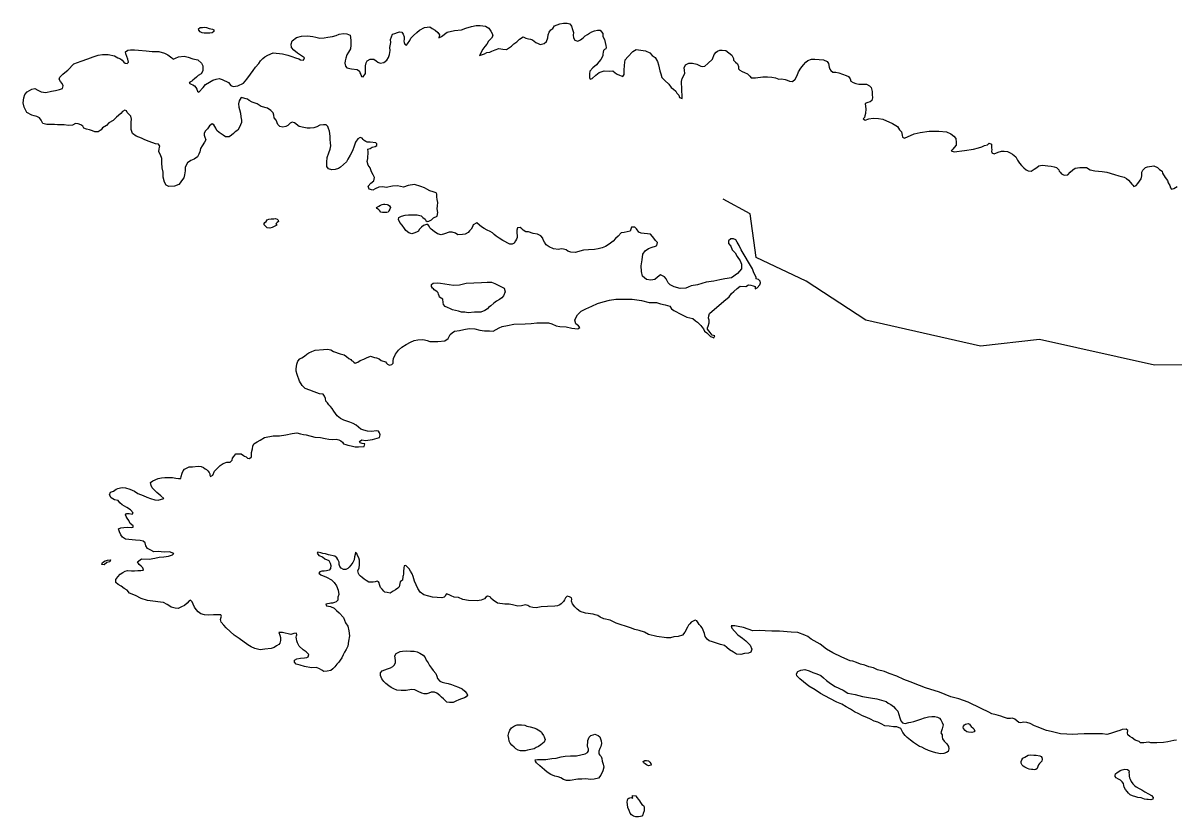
# Model space of a CAD drawing. Header units: metres. Extents: x 13.21 to 19.52, y 42.14 to 46.62.
# Drawn here: x 16.6266 to 16.7672, y 42.8975 to 42.9944 of the extents above; entities that cross this region are included whole.
import ezdxf

# ---------------------------------------------------------------- set-up
doc = ezdxf.new("R2010")
doc.units = ezdxf.units.M
doc.header["$MEASUREMENT"] = 0
doc.layers.add('CESTE', color=5, linetype='Continuous')
doc.layers.add('hr', color=9, linetype='Continuous')

msp = doc.modelspace()

# ---------------------------------------------------------------- linework, layer by layer
at = {"layer": 'CESTE'}
msp.add_lwpolyline([(16.76945, 42.9527), (16.76458, 42.95264), (16.75056, 42.95578), (16.74334, 42.95496), (16.72936, 42.95815), (16.7221, 42.96291), (16.71599, 42.96579), (16.71526, 42.97114), (16.71198, 42.9729)], dxfattribs=at)
at = {"layer": 'hr'}
msp.add_lwpolyline([(16.76725, 42.9069), (16.76692, 42.90686), (16.76658, 42.90676), (16.7662, 42.9067), (16.76568, 42.90661), (16.76485, 42.90658), (16.76411, 42.90658), (16.76386, 42.90663), (16.76355, 42.90662), (16.76325, 42.90655), (16.76286, 42.90654), (16.76271, 42.90674), (16.76247, 42.9068), (16.76223, 42.90688), (16.76186, 42.90715), (16.76156, 42.90733), (16.76133, 42.90752), (16.76129, 42.90778), (16.76132, 42.90805), (16.76111, 42.90824), (16.76062, 42.90818), (16.76033, 42.90808), (16.75993, 42.90795), (16.75958, 42.90781), (16.75922, 42.90769), (16.75875, 42.90759), (16.75824, 42.90767), (16.75756, 42.90767), (16.75675, 42.90766), (16.75598, 42.90766), (16.75524, 42.90763), (16.75463, 42.90759), (16.75388, 42.90761), (16.75312, 42.90766), (16.75244, 42.90782), (16.75198, 42.90794), (16.7514, 42.90805), (16.75086, 42.90825), (16.75037, 42.90847), (16.74994, 42.90864), (16.7494, 42.9089), (16.74899, 42.90905), (16.74865, 42.9091), (16.74843, 42.90905), (16.74827, 42.909), (16.74804, 42.90904), (16.74777, 42.90923), (16.74755, 42.90946), (16.74726, 42.90955), (16.74702, 42.90953), (16.74666, 42.90952), (16.74615, 42.9097), (16.74581, 42.9098), (16.74527, 42.90998), (16.74474, 42.91011), (16.74435, 42.91032), (16.74344, 42.91075), (16.74185, 42.91151), (16.7407, 42.91195), (16.73975, 42.91219), (16.73836, 42.91276), (16.73663, 42.91326), (16.73591, 42.91356), (16.73477, 42.914), (16.734, 42.9143), (16.73315, 42.91471), (16.73222, 42.91501), (16.73166, 42.91525), (16.73078, 42.91546), (16.73031, 42.91571), (16.72971, 42.91585), (16.72926, 42.91602), (16.72872, 42.91615), (16.72823, 42.91638), (16.72777, 42.91651), (16.72747, 42.91656), (16.72642, 42.917), (16.72532, 42.91754), (16.72455, 42.91801), (16.7238, 42.91859), (16.72308, 42.91899), (16.7227, 42.91923), (16.72228, 42.91952), (16.72191, 42.9197), (16.72107, 42.92003), (16.72024, 42.92005), (16.71884, 42.92017), (16.71789, 42.92019), (16.71708, 42.92023), (16.71634, 42.92025), (16.7156, 42.92021), (16.715, 42.92043), (16.71443, 42.92064), (16.71381, 42.92077), (16.7134, 42.92084), (16.71295, 42.92082), (16.71303, 42.92055), (16.71335, 42.92017), (16.71376, 42.91975), (16.71434, 42.91934), (16.71472, 42.91902), (16.715, 42.91872), (16.71524, 42.91848), (16.71547, 42.91799), (16.71535, 42.91763), (16.71507, 42.91749), (16.71455, 42.91746), (16.7141, 42.91734), (16.71359, 42.91739), (16.71322, 42.91762), (16.71275, 42.91793), (16.71242, 42.91819), (16.71211, 42.91845), (16.71165, 42.91857), (16.71065, 42.91888), (16.71026, 42.91899), (16.71002, 42.9192), (16.70975, 42.91955), (16.70967, 42.9199), (16.70954, 42.9203), (16.7094, 42.9206), (16.70923, 42.92081), (16.70905, 42.92101), (16.70892, 42.9212), (16.70877, 42.92145), (16.70856, 42.92152), (16.70829, 42.92141), (16.70807, 42.92129), (16.70788, 42.9211), (16.70772, 42.92092), (16.70762, 42.92067), (16.70727, 42.92007), (16.70699, 42.91972), (16.70647, 42.91955), (16.70596, 42.91949), (16.70553, 42.91938), (16.70504, 42.91939), (16.70389, 42.91955), (16.70286, 42.91979), (16.70238, 42.92005), (16.70171, 42.92028), (16.70119, 42.9204), (16.70066, 42.9206), (16.69893, 42.92117), (16.69817, 42.92152), (16.69739, 42.9217), (16.69696, 42.92189), (16.69667, 42.92208), (16.69635, 42.92219), (16.69609, 42.92227), (16.69516, 42.92237), (16.69452, 42.9226), (16.69415, 42.92288), (16.69386, 42.92316), (16.6936, 42.92353), (16.69347, 42.92385), (16.69351, 42.9241), (16.69348, 42.92427), (16.69322, 42.92438), (16.69294, 42.92445), (16.69273, 42.92426), (16.69262, 42.92402), (16.6925, 42.92382), (16.69221, 42.92353), (16.69204, 42.92341), (16.69174, 42.9233), (16.69143, 42.92322), (16.69055, 42.92319), (16.68978, 42.92316), (16.68917, 42.92304), (16.68874, 42.92306), (16.68838, 42.92314), (16.68815, 42.92332), (16.68787, 42.92342), (16.68737, 42.92329), (16.68691, 42.92323), (16.68658, 42.92331), (16.68626, 42.92342), (16.68585, 42.92348), (16.68532, 42.9235), (16.68445, 42.92362), (16.68391, 42.92397), (16.68361, 42.92422), (16.68353, 42.92439), (16.6832, 42.92445), (16.68302, 42.92434), (16.68286, 42.92412), (16.68246, 42.92396), (16.68197, 42.92391), (16.68091, 42.92395), (16.6802, 42.92404), (16.6797, 42.92429), (16.67914, 42.92432), (16.67878, 42.9245), (16.67854, 42.92463), (16.6782, 42.92476), (16.67808, 42.9246), (16.67805, 42.92447), (16.67793, 42.92434), (16.67763, 42.92427), (16.67651, 42.92432), (16.67606, 42.92447), (16.67547, 42.92462), (16.67499, 42.92494), (16.67472, 42.92539), (16.67433, 42.9263), (16.67415, 42.92688), (16.67404, 42.92718), (16.67382, 42.9275), (16.67366, 42.92779), (16.67348, 42.92798), (16.67325, 42.92822), (16.67304, 42.92816), (16.67303, 42.9279), (16.67299, 42.92747), (16.67299, 42.92714), (16.67293, 42.92698), (16.6729, 42.92685), (16.67286, 42.92643), (16.67272, 42.92633), (16.67256, 42.92619), (16.67252, 42.92599), (16.67249, 42.92582), (16.67244, 42.92561), (16.67228, 42.92542), (16.67199, 42.92524), (16.6717, 42.92505), (16.67135, 42.92484), (16.67099, 42.92489), (16.67071, 42.92496), (16.67057, 42.92508), (16.67037, 42.92533), (16.67016, 42.92553), (16.67009, 42.92575), (16.67006, 42.9259), (16.67, 42.9261), (16.66994, 42.92622), (16.66975, 42.9263), (16.6695, 42.92622), (16.66926, 42.92616), (16.66902, 42.92618), (16.66876, 42.92618), (16.66843, 42.92636), (16.66818, 42.92653), (16.66795, 42.92675), (16.66775, 42.92691), (16.66755, 42.92707), (16.66749, 42.92721), (16.66743, 42.92738), (16.66742, 42.92754), (16.66758, 42.92793), (16.6676, 42.9283), (16.66759, 42.92856), (16.6676, 42.92887), (16.66751, 42.92915), (16.66738, 42.92944), (16.6673, 42.92967), (16.66713, 42.92983), (16.66708, 42.92956), (16.66701, 42.92925), (16.66694, 42.92891), (16.66679, 42.92855), (16.66654, 42.92826), (16.66633, 42.92799), (16.66617, 42.92782), (16.66593, 42.92772), (16.66566, 42.92773), (16.66538, 42.92786), (16.66519, 42.9281), (16.66513, 42.92834), (16.66514, 42.92859), (16.66498, 42.92892), (16.66483, 42.92914), (16.66458, 42.92933), (16.66383, 42.92949), (16.66346, 42.92961), (16.66313, 42.92967), (16.6629, 42.92973), (16.66253, 42.92984), (16.66245, 42.92969), (16.66266, 42.92944), (16.6631, 42.92925), (16.6634, 42.92902), (16.66385, 42.9288), (16.66404, 42.9285), (16.66412, 42.92819), (16.66407, 42.92782), (16.66389, 42.92765), (16.66359, 42.92754), (16.66329, 42.92752), (16.663, 42.92751), (16.66278, 42.92744), (16.66263, 42.92728), (16.66289, 42.92705), (16.6636, 42.92678), (16.66418, 42.92647), (16.66452, 42.92613), (16.6648, 42.92571), (16.665, 42.92521), (16.66507, 42.92466), (16.66497, 42.92434), (16.66497, 42.92399), (16.66478, 42.92378), (16.66455, 42.92368), (16.66433, 42.92361), (16.66413, 42.9236), (16.66393, 42.92356), (16.6637, 42.92354), (16.6635, 42.92348), (16.66358, 42.92328), (16.66409, 42.92319), (16.6645, 42.92299), (16.66482, 42.9227), (16.66513, 42.92241), (16.66564, 42.92187), (16.66591, 42.92122), (16.6662, 42.92078), (16.66631, 42.92022), (16.6664, 42.9196), (16.66625, 42.91896), (16.66619, 42.91836), (16.66597, 42.91797), (16.66579, 42.91761), (16.66561, 42.91728), (16.66547, 42.91694), (16.66527, 42.91663), (16.66508, 42.91642), (16.66486, 42.91616), (16.66461, 42.91582), (16.66436, 42.9156), (16.6641, 42.91539), (16.66368, 42.91531), (16.66325, 42.91526), (16.66301, 42.91542), (16.66274, 42.91561), (16.66238, 42.91574), (16.66177, 42.91573), (16.66091, 42.91586), (16.66036, 42.91604), (16.6599, 42.91618), (16.65968, 42.91641), (16.65968, 42.91663), (16.65998, 42.91681), (16.6604, 42.91691), (16.66089, 42.91694), (16.66118, 42.91697), (16.66135, 42.91706), (16.66141, 42.91735), (16.66112, 42.91765), (16.66075, 42.9179), (16.66023, 42.91835), (16.66003, 42.91875), (16.65995, 42.91899), (16.65991, 42.91926), (16.6599, 42.91947), (16.65992, 42.91963), (16.65998, 42.91976), (16.65994, 42.91995), (16.65961, 42.91989), (16.65923, 42.9198), (16.65889, 42.91985), (16.65853, 42.91993), (16.65823, 42.92001), (16.65778, 42.92003), (16.65789, 42.91969), (16.65796, 42.91941), (16.65797, 42.91903), (16.6579, 42.91874), (16.65776, 42.91858), (16.6575, 42.91838), (16.65721, 42.9182), (16.65682, 42.91809), (16.65608, 42.91799), (16.65549, 42.91793), (16.65484, 42.91808), (16.65438, 42.91828), (16.65399, 42.91851), (16.65293, 42.9193), (16.65233, 42.91971), (16.65182, 42.92013), (16.65135, 42.9206), (16.65106, 42.92094), (16.65075, 42.9213), (16.65066, 42.92163), (16.65073, 42.92188), (16.65077, 42.92203), (16.65071, 42.9222), (16.65037, 42.92218), (16.64981, 42.92218), (16.64919, 42.92213), (16.64871, 42.92217), (16.64825, 42.92232), (16.64795, 42.92253), (16.6477, 42.92282), (16.64747, 42.92312), (16.64731, 42.92349), (16.64719, 42.92376), (16.64701, 42.92398), (16.64682, 42.92389), (16.64658, 42.92362), (16.64628, 42.92333), (16.64591, 42.92314), (16.64551, 42.92297), (16.64513, 42.92299), (16.64464, 42.92312), (16.64437, 42.92331), (16.64413, 42.92343), (16.64372, 42.92367), (16.64334, 42.92373), (16.64239, 42.92385), (16.64175, 42.92395), (16.64098, 42.92417), (16.64027, 42.92454), (16.63954, 42.92483), (16.63929, 42.92518), (16.63889, 42.92538), (16.63852, 42.92567), (16.63816, 42.92587), (16.63788, 42.92613), (16.63789, 42.92649), (16.63815, 42.92682), (16.63843, 42.92713), (16.63875, 42.92736), (16.63902, 42.9275), (16.63931, 42.92761), (16.63979, 42.92755), (16.64017, 42.92754), (16.64056, 42.92759), (16.64095, 42.9276), (16.64128, 42.92765), (16.6412, 42.92792), (16.64099, 42.92811), (16.64072, 42.92832), (16.64052, 42.92865), (16.641, 42.92901), (16.64196, 42.92898), (16.64263, 42.92909), (16.64319, 42.9292), (16.64374, 42.92927), (16.6443, 42.92935), (16.6448, 42.92949), (16.64497, 42.92968), (16.64444, 42.92985), (16.64378, 42.92984), (16.64307, 42.9299), (16.64252, 42.92989), (16.64215, 42.93008), (16.64177, 42.93028), (16.64156, 42.9306), (16.64146, 42.93095), (16.64122, 42.93119), (16.64086, 42.93124), (16.64029, 42.93131), (16.63948, 42.93136), (16.63905, 42.93143), (16.63871, 42.93166), (16.6385, 42.93196), (16.63832, 42.93233), (16.63822, 42.93266), (16.63849, 42.9328), (16.63887, 42.93286), (16.63937, 42.93288), (16.63975, 42.93286), (16.64002, 42.93288), (16.64, 42.93304), (16.63963, 42.93334), (16.63946, 42.93368), (16.63927, 42.93397), (16.63916, 42.93419), (16.63905, 42.93438), (16.63918, 42.93453), (16.63952, 42.93454), (16.6399, 42.93446), (16.64002, 42.93461), (16.63969, 42.93501), (16.63922, 42.93527), (16.63865, 42.93561), (16.63836, 42.93587), (16.63816, 42.93612), (16.63773, 42.93623), (16.63732, 42.93646), (16.63711, 42.93682), (16.63722, 42.93714), (16.63762, 42.93729), (16.63794, 42.9375), (16.63812, 42.93761), (16.63845, 42.93768), (16.63873, 42.93772), (16.63908, 42.93768), (16.63961, 42.93753), (16.64018, 42.93727), (16.64057, 42.937), (16.64122, 42.93676), (16.64165, 42.93654), (16.64213, 42.93637), (16.64265, 42.9362), (16.64306, 42.93619), (16.64376, 42.93639), (16.64338, 42.93672), (16.64288, 42.9371), (16.64259, 42.9374), (16.64234, 42.93768), (16.64219, 42.93796), (16.64213, 42.93834), (16.6424, 42.93852), (16.64304, 42.93882), (16.64346, 42.93892), (16.64388, 42.93896), (16.6444, 42.93896), (16.6448, 42.93893), (16.64521, 42.93886), (16.64553, 42.9388), (16.64582, 42.93883), (16.64586, 42.93908), (16.64598, 42.93949), (16.64612, 42.93977), (16.64628, 42.93997), (16.64684, 42.94024), (16.64726, 42.94026), (16.64793, 42.94032), (16.64831, 42.94027), (16.64857, 42.94016), (16.64877, 42.94), (16.64895, 42.93991), (16.64912, 42.93977), (16.64926, 42.93956), (16.64935, 42.93939), (16.64935, 42.93924), (16.64944, 42.93905), (16.6497, 42.93924), (16.64992, 42.93971), (16.65025, 42.94004), (16.6506, 42.94041), (16.65098, 42.94064), (16.65144, 42.9408), (16.65183, 42.9408), (16.65206, 42.94106), (16.65213, 42.9413), (16.6523, 42.94152), (16.65252, 42.94185), (16.65318, 42.94182), (16.65345, 42.94162), (16.65359, 42.94155), (16.65377, 42.94148), (16.65394, 42.94132), (16.65419, 42.94127), (16.65442, 42.94146), (16.65444, 42.94199), (16.65455, 42.94244), (16.65461, 42.94276), (16.65473, 42.94305), (16.65511, 42.94331), (16.6555, 42.94348), (16.65603, 42.94382), (16.65708, 42.94402), (16.65787, 42.94403), (16.65862, 42.94415), (16.65939, 42.9443), (16.65998, 42.9444), (16.66041, 42.94428), (16.66079, 42.94418), (16.66112, 42.94415), (16.66215, 42.94387), (16.66286, 42.94381), (16.66342, 42.94371), (16.66388, 42.94364), (16.66426, 42.9436), (16.66476, 42.94362), (16.6651, 42.94353), (16.66532, 42.94343), (16.66552, 42.94327), (16.66566, 42.94307), (16.66594, 42.94295), (16.66619, 42.94289), (16.66659, 42.94279), (16.66709, 42.9427), (16.66749, 42.94267), (16.66818, 42.94274), (16.66827, 42.94304), (16.66793, 42.9431), (16.66768, 42.94319), (16.66761, 42.94335), (16.66789, 42.94352), (16.66835, 42.94347), (16.6692, 42.94356), (16.66975, 42.94374), (16.67005, 42.94382), (16.67013, 42.94416), (16.67006, 42.94441), (16.66993, 42.94461), (16.66965, 42.94462), (16.66913, 42.94456), (16.66857, 42.9446), (16.66815, 42.94472), (16.66779, 42.94486), (16.6675, 42.94507), (16.66719, 42.94533), (16.66682, 42.94553), (16.66641, 42.94568), (16.66569, 42.94593), (16.66531, 42.94616), (16.66487, 42.94645), (16.66448, 42.94703), (16.66429, 42.94735), (16.66406, 42.94762), (16.66385, 42.9478), (16.66371, 42.94804), (16.66351, 42.94824), (16.66345, 42.94857), (16.66332, 42.94888), (16.66319, 42.94912), (16.66274, 42.94915), (16.66207, 42.94938), (16.66153, 42.94961), (16.66099, 42.94982), (16.66061, 42.95019), (16.66031, 42.95069), (16.66002, 42.95151), (16.65989, 42.95191), (16.6599, 42.9522), (16.65993, 42.95248), (16.65998, 42.95277), (16.6601, 42.95314), (16.66033, 42.95342), (16.66057, 42.95356), (16.6609, 42.95377), (16.66119, 42.95398), (16.66143, 42.95416), (16.66181, 42.95434), (16.6622, 42.95449), (16.66321, 42.95458), (16.6637, 42.95459), (16.66413, 42.95451), (16.66443, 42.95433), (16.66524, 42.95404), (16.66574, 42.95391), (16.66604, 42.95372), (16.6663, 42.95347), (16.66654, 42.95334), (16.66664, 42.95324), (16.66681, 42.95315), (16.66691, 42.95301), (16.66709, 42.95291), (16.66741, 42.95302), (16.66768, 42.95321), (16.66815, 42.95339), (16.66848, 42.95356), (16.66893, 42.95375), (16.66945, 42.95359), (16.6697, 42.95353), (16.67001, 42.95341), (16.67027, 42.95322), (16.67078, 42.95304), (16.67092, 42.9529), (16.67103, 42.95279), (16.67128, 42.95267), (16.67155, 42.95273), (16.67172, 42.95289), (16.67173, 42.95317), (16.67175, 42.95348), (16.67198, 42.95399), (16.67235, 42.9545), (16.67278, 42.95486), (16.67331, 42.95519), (16.67381, 42.95547), (16.67428, 42.95565), (16.67473, 42.95574), (16.67524, 42.95577), (16.67552, 42.95574), (16.67586, 42.95567), (16.67619, 42.95555), (16.67671, 42.95555), (16.67718, 42.95554), (16.67803, 42.95562), (16.67842, 42.95592), (16.67853, 42.95617), (16.67868, 42.95639), (16.67893, 42.9566), (16.67921, 42.95681), (16.6798, 42.95689), (16.68032, 42.95701), (16.68098, 42.95711), (16.68166, 42.9571), (16.68227, 42.95694), (16.68284, 42.95684), (16.68346, 42.95684), (16.68393, 42.95682), (16.68429, 42.95699), (16.68463, 42.95721), (16.68501, 42.95739), (16.68566, 42.95751), (16.68644, 42.95767), (16.6878, 42.95769), (16.68854, 42.95775), (16.68922, 42.9578), (16.6901, 42.95783), (16.69067, 42.95783), (16.69107, 42.95771), (16.69159, 42.95746), (16.69203, 42.95736), (16.69282, 42.95734), (16.69349, 42.95716), (16.69423, 42.95709), (16.69449, 42.95726), (16.6943, 42.95744), (16.69401, 42.95771), (16.69389, 42.95813), (16.69404, 42.95852), (16.69419, 42.95881), (16.69465, 42.95925), (16.6952, 42.95953), (16.69594, 42.95984), (16.69662, 42.96016), (16.69734, 42.9604), (16.6981, 42.96057), (16.69887, 42.9607), (16.69936, 42.96069), (16.70087, 42.9607), (16.70202, 42.96054), (16.70292, 42.96031), (16.70382, 42.96028), (16.70433, 42.96012), (16.70488, 42.96), (16.70544, 42.95984), (16.70568, 42.95951), (16.70595, 42.95932), (16.7069, 42.95882), (16.70755, 42.95853), (16.70828, 42.95833), (16.70858, 42.95808), (16.70883, 42.95789), (16.70908, 42.95767), (16.70922, 42.9575), (16.70936, 42.95731), (16.70958, 42.9571), (16.70968, 42.95681), (16.70997, 42.9566), (16.71022, 42.95635), (16.71042, 42.95617), (16.71067, 42.95608), (16.71084, 42.95599), (16.71096, 42.95622), (16.71064, 42.95631), (16.71038, 42.95662), (16.7102, 42.95683), (16.71007, 42.95703), (16.71004, 42.95721), (16.71015, 42.95741), (16.71025, 42.95781), (16.71025, 42.95813), (16.71019, 42.95838), (16.71023, 42.95866), (16.71031, 42.95894), (16.71206, 42.96045), (16.7127, 42.96101), (16.71297, 42.96139), (16.71326, 42.96165), (16.71368, 42.962), (16.71405, 42.96228), (16.71472, 42.96226), (16.71504, 42.96247), (16.71533, 42.96241), (16.71561, 42.96234), (16.71587, 42.96226), (16.71588, 42.96197), (16.71609, 42.96211), (16.71642, 42.96247), (16.7165, 42.96271), (16.71647, 42.96292), (16.71629, 42.9631), (16.71598, 42.9632), (16.71598, 42.96338), (16.71583, 42.96369), (16.71565, 42.96403), (16.71553, 42.96442), (16.71417, 42.96671), (16.71393, 42.96727), (16.71366, 42.96768), (16.71349, 42.96795), (16.71321, 42.96807), (16.71288, 42.96808), (16.71261, 42.96783), (16.71261, 42.96749), (16.71288, 42.96716), (16.71307, 42.96672), (16.71343, 42.96638), (16.71366, 42.9659), (16.71402, 42.96539), (16.71421, 42.96497), (16.71421, 42.96441), (16.71373, 42.96384), (16.71298, 42.9633), (16.71218, 42.96317), (16.71154, 42.96307), (16.71082, 42.9629), (16.70988, 42.96278), (16.70883, 42.96244), (16.70804, 42.96233), (16.70769, 42.96217), (16.70739, 42.96204), (16.7067, 42.962), (16.706, 42.96222), (16.7055, 42.96247), (16.70525, 42.9627), (16.70501, 42.96319), (16.7048, 42.96345), (16.70433, 42.96366), (16.70394, 42.9634), (16.70362, 42.96309), (16.70313, 42.96302), (16.7026, 42.96312), (16.70212, 42.96351), (16.70199, 42.96408), (16.70196, 42.96477), (16.70207, 42.96551), (16.70217, 42.96618), (16.70245, 42.96661), (16.70284, 42.96689), (16.70329, 42.96707), (16.7037, 42.96718), (16.70389, 42.96724), (16.70395, 42.96761), (16.70373, 42.96788), (16.70352, 42.96814), (16.70335, 42.96836), (16.70311, 42.96863), (16.70195, 42.96878), (16.70167, 42.9689), (16.7014, 42.96931), (16.70119, 42.9695), (16.70078, 42.9695), (16.7006, 42.96902), (16.70027, 42.96892), (16.69989, 42.96885), (16.69954, 42.96879), (16.69915, 42.9684), (16.69883, 42.96812), (16.69855, 42.9678), (16.69824, 42.96753), (16.69794, 42.96732), (16.6976, 42.96715), (16.69721, 42.96698), (16.69673, 42.96687), (16.69627, 42.96678), (16.69555, 42.96673), (16.69492, 42.9667), (16.69392, 42.96642), (16.69337, 42.96646), (16.69302, 42.96658), (16.6928, 42.96672), (16.69249, 42.96681), (16.69221, 42.96685), (16.69186, 42.96677), (16.69128, 42.96685), (16.69073, 42.96709), (16.69037, 42.96735), (16.69018, 42.96768), (16.69, 42.96794), (16.68996, 42.96816), (16.68974, 42.96842), (16.68931, 42.96862), (16.68879, 42.96873), (16.68823, 42.96893), (16.6879, 42.96894), (16.68758, 42.96913), (16.6874, 42.96929), (16.6872, 42.96946), (16.68688, 42.9694), (16.68679, 42.96911), (16.68681, 42.96875), (16.68683, 42.96849), (16.68684, 42.96825), (16.68676, 42.96802), (16.68663, 42.96781), (16.68649, 42.96755), (16.68622, 42.96741), (16.68593, 42.96743), (16.68507, 42.96786), (16.68466, 42.96817), (16.68428, 42.9684), (16.68404, 42.96861), (16.68383, 42.96882), (16.68354, 42.96897), (16.68316, 42.96912), (16.68281, 42.96935), (16.68249, 42.96953), (16.68226, 42.96975), (16.68193, 42.97002), (16.68148, 42.96977), (16.68141, 42.96953), (16.68122, 42.96927), (16.68104, 42.96904), (16.68086, 42.96883), (16.68051, 42.96864), (16.68016, 42.96858), (16.67959, 42.96855), (16.67932, 42.96875), (16.67893, 42.9689), (16.67854, 42.96887), (16.67798, 42.96867), (16.67755, 42.96857), (16.67711, 42.96868), (16.67672, 42.96898), (16.67636, 42.96923), (16.6762, 42.96942), (16.67609, 42.96963), (16.67596, 42.96982), (16.67578, 42.96982), (16.67541, 42.96968), (16.67518, 42.9695), (16.67487, 42.96921), (16.6748, 42.969), (16.67457, 42.96888), (16.67424, 42.96877), (16.67401, 42.9687), (16.67363, 42.96879), (16.67325, 42.96907), (16.67309, 42.96935), (16.67283, 42.96975), (16.67251, 42.97008), (16.67237, 42.97042), (16.67239, 42.97066), (16.67272, 42.97085), (16.67316, 42.97095), (16.67357, 42.97101), (16.67395, 42.97099), (16.67463, 42.97098), (16.67513, 42.97086), (16.67535, 42.97069), (16.67562, 42.97047), (16.67569, 42.97032), (16.67585, 42.9702), (16.67608, 42.97022), (16.67638, 42.9704), (16.67663, 42.97063), (16.67707, 42.97082), (16.67718, 42.97127), (16.67709, 42.97173), (16.67712, 42.97211), (16.67717, 42.9725), (16.67708, 42.97287), (16.67704, 42.9732), (16.67703, 42.97352), (16.67694, 42.9737), (16.67659, 42.97381), (16.67617, 42.97393), (16.67582, 42.97415), (16.67552, 42.9743), (16.6751, 42.97447), (16.67432, 42.97469), (16.67353, 42.97456), (16.67298, 42.97438), (16.67226, 42.97452), (16.67162, 42.97448), (16.67088, 42.97433), (16.67045, 42.9744), (16.66995, 42.97437), (16.66952, 42.97417), (16.66924, 42.97403), (16.6688, 42.97414), (16.66867, 42.9745), (16.66899, 42.97485), (16.66937, 42.97514), (16.66942, 42.97554), (16.66926, 42.97587), (16.66909, 42.97625), (16.6689, 42.97674), (16.66867, 42.97707), (16.66856, 42.97752), (16.66862, 42.97787), (16.66864, 42.97812), (16.66865, 42.97846), (16.66865, 42.97868), (16.66864, 42.979), (16.66889, 42.97911), (16.66917, 42.97925), (16.6695, 42.97935), (16.66971, 42.97945), (16.66971, 42.97965), (16.66958, 42.97978), (16.66889, 42.97985), (16.66854, 42.97987), (16.66838, 42.97996), (16.66816, 42.98009), (16.66806, 42.98021), (16.66793, 42.98034), (16.66767, 42.98043), (16.66741, 42.98029), (16.66712, 42.97987), (16.66697, 42.9794), (16.66675, 42.97881), (16.66648, 42.97827), (16.66617, 42.97778), (16.66603, 42.97748), (16.66566, 42.97713), (16.66531, 42.97681), (16.66503, 42.97666), (16.66466, 42.97655), (16.66424, 42.97651), (16.66381, 42.97662), (16.66364, 42.97689), (16.66364, 42.97743), (16.66367, 42.978), (16.66387, 42.97855), (16.66404, 42.97901), (16.66412, 42.97943), (16.66408, 42.97977), (16.66405, 42.98018), (16.66403, 42.98057), (16.66398, 42.98094), (16.66394, 42.98123), (16.66384, 42.98153), (16.66373, 42.9818), (16.66353, 42.98199), (16.6632, 42.98198), (16.66277, 42.98193), (16.66242, 42.98173), (16.66203, 42.98161), (16.66158, 42.98159), (16.66124, 42.98158), (16.66081, 42.98166), (16.66025, 42.9818), (16.65967, 42.98221), (16.65939, 42.98231), (16.65916, 42.9822), (16.65886, 42.98192), (16.65863, 42.98177), (16.65826, 42.98169), (16.65789, 42.98178), (16.65765, 42.98202), (16.65745, 42.98255), (16.65722, 42.98283), (16.65716, 42.98315), (16.65707, 42.98345), (16.65679, 42.98373), (16.65637, 42.98403), (16.65561, 42.98422), (16.65513, 42.98453), (16.65453, 42.98475), (16.65416, 42.98495), (16.65393, 42.9851), (16.65318, 42.98533), (16.65293, 42.98493), (16.65286, 42.98454), (16.65288, 42.98413), (16.65299, 42.98387), (16.6531, 42.9834), (16.65314, 42.98294), (16.6532, 42.98255), (16.65321, 42.98225), (16.65311, 42.98197), (16.65293, 42.9816), (16.65277, 42.98132), (16.65243, 42.98111), (16.65225, 42.98093), (16.65201, 42.98074), (16.65171, 42.98052), (16.65126, 42.98053), (16.65098, 42.98074), (16.65049, 42.98103), (16.65021, 42.9813), (16.65009, 42.98158), (16.64998, 42.98179), (16.64985, 42.98198), (16.64963, 42.98211), (16.64932, 42.98188), (16.64908, 42.98151), (16.64884, 42.98125), (16.64867, 42.98096), (16.64868, 42.98072), (16.64876, 42.98049), (16.64885, 42.98016), (16.6487, 42.97985), (16.64841, 42.97941), (16.6482, 42.97909), (16.64813, 42.9787), (16.64802, 42.97842), (16.64785, 42.97809), (16.64745, 42.97781), (16.64702, 42.97762), (16.64662, 42.97734), (16.64647, 42.97708), (16.64636, 42.97677), (16.64635, 42.97635), (16.64628, 42.9759), (16.64617, 42.97551), (16.6459, 42.97513), (16.64575, 42.97491), (16.64559, 42.97472), (16.64505, 42.97449), (16.64435, 42.97444), (16.64401, 42.97462), (16.64381, 42.97499), (16.64366, 42.97561), (16.64368, 42.97622), (16.64353, 42.97675), (16.64351, 42.97736), (16.64349, 42.97787), (16.64335, 42.97832), (16.64314, 42.97867), (16.64316, 42.97906), (16.64326, 42.97939), (16.64308, 42.97964), (16.64273, 42.97968), (16.64195, 42.97995), (16.64144, 42.98015), (16.641, 42.98036), (16.64036, 42.9806), (16.63991, 42.98092), (16.63974, 42.98143), (16.63977, 42.98195), (16.63974, 42.98232), (16.63981, 42.98267), (16.6397, 42.98305), (16.63945, 42.98334), (16.63927, 42.98348), (16.63918, 42.98368), (16.639, 42.98379), (16.63872, 42.98363), (16.63851, 42.98337), (16.63798, 42.9829), (16.63758, 42.98252), (16.63704, 42.98224), (16.63677, 42.98191), (16.63626, 42.98162), (16.63608, 42.98137), (16.63573, 42.98113), (16.63534, 42.98113), (16.63503, 42.98127), (16.63468, 42.98138), (16.63432, 42.98147), (16.63397, 42.98159), (16.63385, 42.98181), (16.63363, 42.982), (16.6333, 42.98211), (16.63295, 42.98213), (16.63262, 42.98196), (16.6321, 42.9819), (16.63158, 42.98198), (16.63079, 42.98197), (16.63039, 42.98201), (16.62997, 42.98203), (16.62948, 42.98204), (16.629, 42.98216), (16.62878, 42.98254), (16.62857, 42.98284), (16.62827, 42.98301), (16.62794, 42.98309), (16.62763, 42.98317), (16.62705, 42.98348), (16.62672, 42.98413), (16.62657, 42.98467), (16.62666, 42.98529), (16.6268, 42.98568), (16.62707, 42.986), (16.62765, 42.98633), (16.62799, 42.98641), (16.62839, 42.9862), (16.62878, 42.98602), (16.62934, 42.98591), (16.63005, 42.98611), (16.63054, 42.98619), (16.63103, 42.98628), (16.63137, 42.9864), (16.63145, 42.98673), (16.63133, 42.98701), (16.63112, 42.98726), (16.63098, 42.98756), (16.63105, 42.98782), (16.63144, 42.98817), (16.63168, 42.98835), (16.63202, 42.98865), (16.63275, 42.98942), (16.63367, 42.98976), (16.63447, 42.99004), (16.63513, 42.99027), (16.63574, 42.99047), (16.63625, 42.99056), (16.63697, 42.99058), (16.63771, 42.9904), (16.63815, 42.99018), (16.63846, 42.99005), (16.63865, 42.98987), (16.63886, 42.98965), (16.63901, 42.98952), (16.63929, 42.98947), (16.63943, 42.98964), (16.63937, 42.98998), (16.63923, 42.99034), (16.63912, 42.99064), (16.63906, 42.99089), (16.63935, 42.99108), (16.63966, 42.99114), (16.64017, 42.99112), (16.64066, 42.99111), (16.6416, 42.99103), (16.64233, 42.99095), (16.64313, 42.99093), (16.64383, 42.99072), (16.64425, 42.99053), (16.64456, 42.9903), (16.64473, 42.99014), (16.64488, 42.99001), (16.64516, 42.99013), (16.64554, 42.99028), (16.64621, 42.99035), (16.64673, 42.99026), (16.64728, 42.99005), (16.6479, 42.98993), (16.64835, 42.98952), (16.64849, 42.9892), (16.64848, 42.98859), (16.64829, 42.98821), (16.64793, 42.988), (16.64772, 42.98779), (16.64747, 42.98758), (16.6473, 42.98743), (16.64714, 42.9873), (16.64691, 42.98718), (16.64683, 42.98705), (16.64707, 42.98696), (16.64729, 42.98686), (16.64749, 42.98675), (16.64763, 42.98653), (16.64776, 42.98633), (16.64784, 42.9861), (16.64801, 42.98598), (16.64853, 42.98652), (16.64884, 42.98689), (16.64931, 42.98719), (16.64972, 42.98744), (16.65011, 42.98754), (16.65048, 42.98762), (16.65086, 42.98752), (16.65162, 42.98713), (16.65193, 42.98678), (16.65218, 42.98665), (16.65276, 42.98676), (16.65345, 42.98707), (16.65386, 42.98754), (16.65433, 42.98817), (16.65465, 42.9886), (16.65492, 42.98902), (16.65533, 42.98947), (16.65553, 42.98979), (16.6558, 42.99006), (16.65605, 42.99027), (16.65641, 42.99049), (16.65709, 42.99076), (16.6582, 42.99063), (16.65887, 42.99049), (16.65937, 42.99032), (16.65981, 42.99014), (16.6602, 42.99002), (16.66043, 42.98992), (16.66076, 42.98988), (16.66091, 42.99014), (16.66053, 42.99039), (16.66005, 42.99074), (16.6596, 42.99108), (16.65931, 42.99141), (16.65927, 42.99184), (16.6594, 42.99222), (16.65991, 42.99263), (16.66053, 42.99282), (16.66125, 42.99285), (16.6619, 42.99277), (16.6623, 42.99267), (16.66278, 42.99256), (16.66331, 42.99259), (16.66373, 42.99268), (16.66431, 42.99276), (16.66476, 42.99288), (16.66511, 42.99303), (16.66564, 42.99314), (16.66608, 42.9931), (16.66645, 42.99293), (16.66656, 42.99233), (16.66654, 42.99171), (16.6665, 42.99125), (16.66628, 42.99086), (16.66608, 42.99054), (16.66593, 42.9901), (16.66587, 42.98981), (16.66582, 42.98952), (16.66592, 42.98916), (16.66608, 42.98894), (16.66663, 42.9888), (16.66734, 42.98875), (16.66759, 42.98855), (16.66766, 42.98831), (16.66776, 42.98811), (16.66784, 42.9879), (16.66807, 42.98785), (16.66832, 42.98825), (16.66832, 42.98876), (16.66836, 42.98919), (16.66841, 42.98957), (16.66855, 42.98979), (16.66892, 42.98999), (16.66937, 42.98999), (16.66964, 42.9898), (16.66984, 42.98964), (16.67013, 42.98952), (16.67057, 42.98958), (16.67096, 42.98987), (16.67113, 42.99019), (16.67126, 42.99057), (16.67134, 42.99104), (16.67132, 42.99141), (16.67143, 42.99202), (16.67138, 42.99239), (16.6715, 42.99273), (16.67164, 42.99303), (16.67192, 42.99313), (16.67225, 42.99326), (16.67249, 42.99334), (16.67276, 42.9933), (16.67292, 42.99306), (16.67305, 42.99273), (16.67306, 42.99244), (16.673, 42.9922), (16.67307, 42.99205), (16.67312, 42.99182), (16.67336, 42.99171), (16.67348, 42.99186), (16.67374, 42.99227), (16.67388, 42.99257), (16.67418, 42.99287), (16.6746, 42.99327), (16.67493, 42.99354), (16.67552, 42.99386), (16.67618, 42.99395), (16.67649, 42.99376), (16.67683, 42.99352), (16.67715, 42.99326), (16.67737, 42.99296), (16.6773, 42.99261), (16.67762, 42.99278), (16.67831, 42.9933), (16.67921, 42.99351), (16.68005, 42.99356), (16.68059, 42.99379), (16.68125, 42.994), (16.68182, 42.99411), (16.68234, 42.99409), (16.68297, 42.99403), (16.68338, 42.9938), (16.68361, 42.99341), (16.68379, 42.99311), (16.68389, 42.99283), (16.68371, 42.99255), (16.68333, 42.9922), (16.68312, 42.99182), (16.68288, 42.99155), (16.68265, 42.99122), (16.68249, 42.99094), (16.68239, 42.99071), (16.68224, 42.99044), (16.68284, 42.99065), (16.68312, 42.99081), (16.68351, 42.99086), (16.68374, 42.99098), (16.68417, 42.99112), (16.6846, 42.99129), (16.68509, 42.99123), (16.68553, 42.99119), (16.68578, 42.99132), (16.68616, 42.99159), (16.68643, 42.99186), (16.68678, 42.99212), (16.68714, 42.99242), (16.68756, 42.99271), (16.68791, 42.99257), (16.6882, 42.99247), (16.68846, 42.99242), (16.6887, 42.99235), (16.68893, 42.9922), (16.68912, 42.99202), (16.68938, 42.99191), (16.68966, 42.99177), (16.69013, 42.9919), (16.6904, 42.99216), (16.69056, 42.99259), (16.69063, 42.99297), (16.69075, 42.9933), (16.69094, 42.99358), (16.69118, 42.99376), (16.6914, 42.99407), (16.69206, 42.9943), (16.69249, 42.99441), (16.69294, 42.9944), (16.69328, 42.99429), (16.69348, 42.99404), (16.69357, 42.9936), (16.69369, 42.99327), (16.69366, 42.99293), (16.6937, 42.99261), (16.69387, 42.99233), (16.69423, 42.9922), (16.69455, 42.99237), (16.69488, 42.99261), (16.69515, 42.99283), (16.69542, 42.993), (16.69567, 42.99318), (16.69595, 42.99334), (16.69629, 42.99344), (16.69664, 42.99355), (16.69698, 42.99354), (16.69728, 42.99312), (16.69728, 42.99276), (16.6975, 42.9924), (16.69759, 42.99203), (16.69766, 42.99166), (16.69768, 42.99143), (16.69764, 42.99126), (16.6975, 42.99118), (16.69737, 42.99106), (16.69731, 42.99084), (16.6973, 42.99061), (16.69728, 42.99041), (16.69706, 42.98995), (16.69678, 42.98966), (16.69652, 42.98929), (16.69605, 42.98892), (16.69572, 42.98855), (16.69567, 42.98822), (16.69566, 42.98795), (16.69567, 42.98772), (16.69576, 42.98754), (16.69598, 42.98763), (16.69644, 42.98806), (16.69684, 42.98836), (16.69745, 42.98859), (16.69814, 42.98852), (16.6985, 42.98857), (16.6988, 42.98831), (16.69904, 42.98815), (16.69931, 42.98804), (16.69954, 42.98796), (16.69973, 42.98788), (16.6999, 42.98811), (16.69989, 42.98861), (16.69992, 42.98928), (16.70003, 42.98991), (16.70034, 42.99027), (16.70096, 42.99092), (16.70135, 42.99116), (16.70247, 42.99102), (16.70301, 42.99076), (16.70332, 42.99046), (16.70365, 42.9902), (16.70397, 42.98972), (16.70408, 42.98932), (16.70416, 42.98896), (16.70422, 42.98858), (16.70437, 42.98821), (16.70448, 42.98775), (16.70483, 42.98739), (16.70535, 42.98696), (16.70562, 42.98652), (16.70589, 42.98632), (16.70617, 42.98608), (16.70631, 42.98584), (16.70656, 42.98559), (16.70664, 42.9853), (16.70697, 42.9852), (16.70695, 42.98566), (16.70693, 42.98604), (16.70692, 42.98658), (16.7069, 42.98699), (16.70687, 42.98729), (16.70696, 42.98764), (16.70727, 42.98823), (16.70726, 42.98865), (16.7072, 42.98894), (16.70737, 42.98929), (16.70776, 42.98952), (16.70824, 42.98949), (16.70877, 42.98937), (16.70923, 42.98914), (16.70942, 42.9891), (16.70971, 42.98914), (16.71011, 42.98948), (16.71065, 42.99001), (16.71086, 42.99056), (16.71112, 42.99087), (16.71127, 42.99098), (16.71156, 42.9911), (16.71184, 42.99108), (16.71228, 42.99104), (16.71301, 42.9905), (16.71322, 42.99009), (16.71323, 42.98986), (16.71348, 42.98965), (16.71373, 42.98942), (16.71383, 42.9891), (16.71384, 42.98882), (16.71399, 42.98864), (16.71429, 42.9885), (16.71457, 42.98836), (16.71495, 42.98821), (16.7152, 42.98794), (16.71537, 42.9877), (16.71591, 42.98771), (16.7168, 42.98784), (16.71738, 42.98785), (16.71791, 42.98782), (16.71835, 42.98772), (16.71874, 42.98757), (16.71908, 42.98759), (16.71951, 42.98752), (16.71976, 42.98742), (16.72007, 42.98731), (16.7204, 42.98726), (16.72073, 42.98755), (16.72097, 42.98802), (16.72116, 42.98846), (16.72145, 42.9889), (16.72178, 42.98929), (16.72203, 42.98964), (16.72227, 42.98983), (16.72275, 42.99001), (16.72316, 42.99), (16.72369, 42.98994), (16.72419, 42.98993), (16.72463, 42.98972), (16.72482, 42.98948), (16.72491, 42.98903), (16.72497, 42.98878), (16.72508, 42.98861), (16.72535, 42.98841), (16.72571, 42.9884), (16.72607, 42.98832), (16.72652, 42.98817), (16.72696, 42.98801), (16.72725, 42.98788), (16.72747, 42.9876), (16.72755, 42.98731), (16.72781, 42.98713), (16.72813, 42.98701), (16.72849, 42.98694), (16.72888, 42.98696), (16.72944, 42.98693), (16.72979, 42.98674), (16.73002, 42.98652), (16.73012, 42.98605), (16.73015, 42.9857), (16.73019, 42.98527), (16.73008, 42.98496), (16.72991, 42.98477), (16.72959, 42.98469), (16.7293, 42.98458), (16.72933, 42.98424), (16.72936, 42.98392), (16.72932, 42.98335), (16.72924, 42.9831), (16.7292, 42.98289), (16.72903, 42.98271), (16.72928, 42.98257), (16.72973, 42.98271), (16.73026, 42.98281), (16.73091, 42.98277), (16.73145, 42.98266), (16.73263, 42.98213), (16.73324, 42.98177), (16.73347, 42.98137), (16.73371, 42.98114), (16.7338, 42.98074), (16.73385, 42.98048), (16.73409, 42.98036), (16.73524, 42.98088), (16.73599, 42.98106), (16.73707, 42.98122), (16.73827, 42.98121), (16.7392, 42.98114), (16.73972, 42.9809), (16.7401, 42.98059), (16.74036, 42.98033), (16.74039, 42.97984), (16.74038, 42.9795), (16.74015, 42.97921), (16.73998, 42.97901), (16.73976, 42.97881), (16.74015, 42.97868), (16.74141, 42.97885), (16.74251, 42.97902), (16.74311, 42.97918), (16.74351, 42.97931), (16.74384, 42.97947), (16.74419, 42.97955), (16.74442, 42.97974), (16.74468, 42.97964), (16.74467, 42.97945), (16.7447, 42.97919), (16.74474, 42.97894), (16.74471, 42.97877), (16.74473, 42.97855), (16.74501, 42.97846), (16.74551, 42.97865), (16.74592, 42.97876), (16.74623, 42.97878), (16.74664, 42.97872), (16.74698, 42.97858), (16.74724, 42.97839), (16.74766, 42.97806), (16.74788, 42.97767), (16.74812, 42.97729), (16.74836, 42.97701), (16.74863, 42.97674), (16.7489, 42.9765), (16.74915, 42.97635), (16.74953, 42.97633), (16.74991, 42.97656), (16.75022, 42.97677), (16.75047, 42.97697), (16.75085, 42.97708), (16.75122, 42.97704), (16.75158, 42.97699), (16.75196, 42.97694), (16.75233, 42.97685), (16.7526, 42.97679), (16.75289, 42.97649), (16.75295, 42.97634), (16.75308, 42.97619), (16.75323, 42.97602), (16.75354, 42.97583), (16.75398, 42.9759), (16.75429, 42.97622), (16.75459, 42.9765), (16.75488, 42.97668), (16.75546, 42.97677), (16.75579, 42.97676), (16.75629, 42.97679), (16.75673, 42.97648), (16.75728, 42.97635), (16.75819, 42.97629), (16.75875, 42.97619), (16.75969, 42.97592), (16.76022, 42.97574), (16.76086, 42.9756), (16.76116, 42.97545), (16.7614, 42.97521), (16.76164, 42.97494), (16.76179, 42.97476), (16.76191, 42.9746), (16.76204, 42.97447), (16.76232, 42.97456), (16.76253, 42.97483), (16.76274, 42.97512), (16.76296, 42.97539), (16.76303, 42.97575), (16.76304, 42.9762), (16.76315, 42.97647), (16.76346, 42.97677), (16.76373, 42.97686), (16.76449, 42.97696), (16.76494, 42.97677), (16.76516, 42.97654), (16.76551, 42.97632), (16.76555, 42.97609), (16.76588, 42.97555), (16.76617, 42.97517), (16.76624, 42.97489), (16.76645, 42.97457), (16.76654, 42.97431), (16.76663, 42.97415), (16.76694, 42.97422), (16.76733, 42.97444)], dxfattribs=at)
for points in [[(16.64893, 42.99386), (16.64929, 42.99373), (16.64969, 42.99364), (16.64986, 42.99356), (16.64986, 42.99339), (16.64962, 42.99323), (16.64934, 42.99317), (16.64907, 42.99318), (16.64868, 42.99316), (16.64841, 42.9932), (16.64819, 42.99334), (16.64802, 42.99352), (16.64796, 42.99368), (16.64818, 42.99385), (16.64845, 42.99388), (16.64871, 42.99389), (16.64893, 42.99386)], [(16.67138, 42.97191), (16.67131, 42.97168), (16.67118, 42.97147), (16.67109, 42.97133), (16.67095, 42.97129), (16.67078, 42.97127), (16.67057, 42.97127), (16.6704, 42.97127), (16.67021, 42.97133), (16.67009, 42.97149), (16.66997, 42.97159), (16.66978, 42.97176), (16.66969, 42.9719), (16.66996, 42.97207), (16.67018, 42.97217), (16.67036, 42.97226), (16.67053, 42.97229), (16.67069, 42.97232), (16.67098, 42.97227), (16.67111, 42.97221), (16.67126, 42.97211), (16.67138, 42.97191)], [(16.65739, 42.96989), (16.65751, 42.96975), (16.65736, 42.96966), (16.65722, 42.96957), (16.65695, 42.96946), (16.65667, 42.96938), (16.65633, 42.9694), (16.65622, 42.96953), (16.656, 42.96978), (16.65597, 42.96994), (16.65607, 42.97005), (16.65621, 42.97019), (16.65634, 42.97038), (16.65657, 42.97048), (16.65682, 42.97052), (16.65717, 42.97053), (16.65738, 42.97056), (16.65757, 42.97047), (16.6577, 42.97033), (16.65771, 42.97018), (16.65756, 42.97007), (16.65739, 42.96989)], [(16.67777, 42.96069), (16.67738, 42.96094), (16.67732, 42.96113), (16.67725, 42.96131), (16.67721, 42.96146), (16.67709, 42.96161), (16.67691, 42.96174), (16.67673, 42.96186), (16.67662, 42.96197), (16.6765, 42.96206), (16.67639, 42.96224), (16.67639, 42.96249), (16.67659, 42.96265), (16.67713, 42.96272), (16.6775, 42.96267), (16.67802, 42.96257), (16.67853, 42.96249), (16.67908, 42.96242), (16.6798, 42.96245), (16.6806, 42.96265), (16.68156, 42.9627), (16.68247, 42.96274), (16.68319, 42.96277), (16.68371, 42.96277), (16.68413, 42.96262), (16.68443, 42.96245), (16.68499, 42.96218), (16.68527, 42.96203), (16.68537, 42.96159), (16.68519, 42.96112), (16.68495, 42.96087), (16.68468, 42.96067), (16.68432, 42.96047), (16.68398, 42.96021), (16.68363, 42.95991), (16.68336, 42.95967), (16.68321, 42.95954), (16.68289, 42.95931), (16.68239, 42.95914), (16.68163, 42.95911), (16.68087, 42.95905), (16.68044, 42.95912), (16.68005, 42.95913), (16.67969, 42.95923), (16.67932, 42.95931), (16.67897, 42.95941), (16.67869, 42.95954), (16.67836, 42.95967), (16.67807, 42.95982), (16.67784, 42.96006), (16.6778, 42.96032), (16.67777, 42.96069)], [(16.63659, 42.92877), (16.63689, 42.92887), (16.63724, 42.92888), (16.63716, 42.92865), (16.63681, 42.92855), (16.63647, 42.92829), (16.6362, 42.92832), (16.63628, 42.92858), (16.63659, 42.92877)], [(16.67191, 42.91719), (16.67208, 42.91748), (16.67257, 42.91772), (16.67286, 42.91776), (16.67335, 42.91778), (16.67383, 42.91776), (16.67428, 42.91774), (16.67463, 42.91768), (16.67495, 42.91751), (16.67537, 42.91724), (16.67561, 42.91696), (16.67573, 42.91663), (16.67597, 42.91631), (16.67616, 42.916), (16.67639, 42.91568), (16.67658, 42.91537), (16.67691, 42.91501), (16.67706, 42.91469), (16.67714, 42.9144), (16.67739, 42.91408), (16.6777, 42.91397), (16.67803, 42.9139), (16.67844, 42.9138), (16.67882, 42.91369), (16.67924, 42.91352), (16.6797, 42.91335), (16.68011, 42.91314), (16.68046, 42.91287), (16.68069, 42.91259), (16.68079, 42.91236), (16.68063, 42.91217), (16.6804, 42.91206), (16.68006, 42.91192), (16.67973, 42.91179), (16.67937, 42.91163), (16.67903, 42.9115), (16.67858, 42.91148), (16.67827, 42.91152), (16.67806, 42.91171), (16.67787, 42.91194), (16.67762, 42.91213), (16.67739, 42.91234), (16.67702, 42.91264), (16.67676, 42.91276), (16.67633, 42.91274), (16.67607, 42.91262), (16.6758, 42.91256), (16.67549, 42.91253), (16.67522, 42.91262), (16.67477, 42.91283), (16.67435, 42.91302), (16.67396, 42.91308), (16.67329, 42.91294), (16.67269, 42.91293), (16.67216, 42.91298), (16.67178, 42.91317), (16.67148, 42.91331), (16.67117, 42.91352), (16.67084, 42.91379), (16.67059, 42.91406), (16.67033, 42.91437), (16.67015, 42.91478), (16.67017, 42.91509), (16.67038, 42.91534), (16.67068, 42.91547), (16.67101, 42.91561), (16.67137, 42.91572), (16.67167, 42.91588), (16.67185, 42.91604), (16.67198, 42.91633), (16.672, 42.91662), (16.67196, 42.91689), (16.67191, 42.91719)], [(16.73949, 42.90581), (16.73941, 42.9055), (16.73922, 42.9054), (16.73886, 42.90527), (16.73845, 42.90523), (16.73791, 42.90532), (16.7375, 42.90546), (16.73702, 42.90561), (16.73655, 42.90582), (16.7362, 42.90602), (16.7359, 42.90612), (16.73555, 42.90634), (16.73518, 42.90659), (16.73481, 42.90688), (16.73442, 42.9072), (16.73415, 42.90744), (16.73389, 42.90783), (16.73362, 42.90829), (16.73316, 42.90851), (16.73273, 42.9085), (16.73222, 42.90858), (16.7317, 42.90862), (16.73122, 42.90887), (16.73081, 42.90907), (16.73036, 42.9092), (16.72994, 42.90943), (16.7295, 42.90967), (16.72897, 42.90987), (16.72849, 42.9101), (16.72798, 42.91035), (16.72751, 42.91065), (16.72695, 42.91097), (16.72642, 42.91127), (16.72581, 42.91154), (16.72497, 42.91197), (16.72382, 42.9126), (16.72317, 42.91302), (16.72243, 42.91349), (16.72177, 42.91402), (16.72131, 42.91439), (16.72096, 42.91475), (16.72091, 42.915), (16.72106, 42.91525), (16.72142, 42.91541), (16.72194, 42.91549), (16.72245, 42.91534), (16.72291, 42.91513), (16.72339, 42.91497), (16.72386, 42.91477), (16.72422, 42.91449), (16.72458, 42.91415), (16.72507, 42.91379), (16.72561, 42.91342), (16.72658, 42.91297), (16.72715, 42.91263), (16.72807, 42.91244), (16.72897, 42.91223), (16.72994, 42.91206), (16.7307, 42.91192), (16.73185, 42.91162), (16.73207, 42.91141), (16.73243, 42.91125), (16.73274, 42.91098), (16.733, 42.91072), (16.73326, 42.91041), (16.73338, 42.91003), (16.73351, 42.9096), (16.73365, 42.90923), (16.73385, 42.90899), (16.73416, 42.90891), (16.7346, 42.90903), (16.73486, 42.90907), (16.7352, 42.90917), (16.73558, 42.90929), (16.73607, 42.90944), (16.73652, 42.90961), (16.73701, 42.90972), (16.7374, 42.90976), (16.73778, 42.90977), (16.73811, 42.9097), (16.73835, 42.90957), (16.73853, 42.90938), (16.73868, 42.90906), (16.73878, 42.90874), (16.73869, 42.90828), (16.73853, 42.9078), (16.73866, 42.90753), (16.73867, 42.90728), (16.73873, 42.90704), (16.73892, 42.90675), (16.73923, 42.90644), (16.73944, 42.90612), (16.73949, 42.90581)], [(16.68919, 42.90826), (16.68959, 42.90804), (16.68979, 42.90786), (16.68986, 42.90773), (16.69005, 42.90745), (16.69012, 42.9073), (16.69017, 42.90715), (16.69026, 42.90698), (16.69014, 42.90665), (16.68992, 42.90648), (16.68974, 42.9063), (16.68946, 42.90611), (16.68917, 42.90599), (16.68893, 42.90582), (16.68849, 42.90573), (16.68811, 42.90568), (16.6878, 42.90558), (16.68755, 42.90558), (16.68726, 42.9056), (16.68695, 42.90567), (16.68668, 42.90583), (16.68646, 42.90603), (16.68617, 42.90628), (16.68598, 42.90651), (16.68586, 42.90676), (16.68581, 42.9071), (16.68575, 42.90744), (16.68581, 42.9078), (16.68596, 42.90812), (16.68614, 42.90838), (16.6865, 42.90864), (16.68683, 42.90876), (16.68709, 42.90877), (16.68736, 42.90874), (16.68777, 42.9087), (16.68802, 42.90861), (16.68842, 42.90851), (16.68888, 42.9084), (16.68919, 42.90826)], [(16.74252, 42.90825), (16.74267, 42.908), (16.74256, 42.9079), (16.74228, 42.90782), (16.7419, 42.90785), (16.74167, 42.90789), (16.74149, 42.90806), (16.74129, 42.90831), (16.74123, 42.90847), (16.74126, 42.90859), (16.7414, 42.90874), (16.74151, 42.90883), (16.74167, 42.90889), (16.74186, 42.9089), (16.742, 42.90882), (16.74209, 42.90871), (16.7422, 42.90855), (16.7424, 42.90838), (16.74252, 42.90825)], [(16.69631, 42.9076), (16.69672, 42.90746), (16.69693, 42.90731), (16.697, 42.90705), (16.69707, 42.9068), (16.69711, 42.90647), (16.69706, 42.90613), (16.69693, 42.90585), (16.69678, 42.90555), (16.69679, 42.90523), (16.69694, 42.90506), (16.69708, 42.90489), (16.69716, 42.90465), (16.69719, 42.90433), (16.69733, 42.90395), (16.69742, 42.90358), (16.69729, 42.90313), (16.69705, 42.90263), (16.69674, 42.90226), (16.69622, 42.90211), (16.69582, 42.90207), (16.6955, 42.90212), (16.69517, 42.90216), (16.69472, 42.90212), (16.69425, 42.90211), (16.69331, 42.90197), (16.69286, 42.90195), (16.69248, 42.90208), (16.69215, 42.90229), (16.69183, 42.9024), (16.69142, 42.90251), (16.69094, 42.90271), (16.69051, 42.90297), (16.69016, 42.90327), (16.68988, 42.9035), (16.68959, 42.90374), (16.68921, 42.90413), (16.68907, 42.90432), (16.68905, 42.90448), (16.68932, 42.90453), (16.68957, 42.90454), (16.68986, 42.90451), (16.69033, 42.90454), (16.69107, 42.90466), (16.69159, 42.90469), (16.69221, 42.90486), (16.69271, 42.90494), (16.69333, 42.90496), (16.69409, 42.90496), (16.69514, 42.90522), (16.69541, 42.90539), (16.69552, 42.90558), (16.69553, 42.90583), (16.69545, 42.906), (16.69542, 42.9062), (16.69542, 42.90636), (16.69544, 42.90658), (16.69547, 42.90683), (16.69553, 42.90706), (16.69562, 42.90727), (16.69581, 42.90744), (16.69612, 42.90755), (16.69631, 42.9076)], [(16.75085, 42.90457), (16.75082, 42.90433), (16.7507, 42.90418), (16.75055, 42.90404), (16.75042, 42.90388), (16.75034, 42.90367), (16.75026, 42.90343), (16.75009, 42.90331), (16.74992, 42.90327), (16.74972, 42.90329), (16.74957, 42.90332), (16.74927, 42.90336), (16.74908, 42.90343), (16.74893, 42.90351), (16.74875, 42.90361), (16.74857, 42.90373), (16.74844, 42.90385), (16.74831, 42.90409), (16.74831, 42.90429), (16.7484, 42.90449), (16.74851, 42.90469), (16.74874, 42.90481), (16.74896, 42.90495), (16.74918, 42.90507), (16.74949, 42.90509), (16.74987, 42.90507), (16.75015, 42.90505), (16.7506, 42.90496), (16.75073, 42.90488), (16.75082, 42.90476), (16.75085, 42.90457)], [(16.70241, 42.90439), (16.70263, 42.90441), (16.70284, 42.90435), (16.703, 42.90421), (16.70315, 42.90404), (16.70318, 42.90384), (16.70286, 42.90374), (16.70263, 42.90389), (16.70245, 42.904), (16.70233, 42.90408), (16.70223, 42.90417), (16.7022, 42.90428), (16.70241, 42.90439)], [(16.76097, 42.90336), (16.76128, 42.90329), (16.76146, 42.90319), (16.76148, 42.90303), (16.76146, 42.9029), (16.76148, 42.90274), (16.7615, 42.9025), (16.76154, 42.90229), (16.7616, 42.90212), (16.76173, 42.90186), (16.76191, 42.90157), (16.76213, 42.90137), (16.76234, 42.90117), (16.76268, 42.90098), (16.76301, 42.90081), (16.76341, 42.90057), (16.76384, 42.90035), (16.76422, 42.90013), (16.76442, 42.89989), (16.76436, 42.8997), (16.76412, 42.89962), (16.7638, 42.89964), (16.76362, 42.89966), (16.76334, 42.89968), (16.76314, 42.89976), (16.76295, 42.89984), (16.76255, 42.89989), (16.7623, 42.89997), (16.7619, 42.9001), (16.76159, 42.90022), (16.76139, 42.9004), (16.76122, 42.90062), (16.76105, 42.90086), (16.76086, 42.90114), (16.76082, 42.90135), (16.76079, 42.90158), (16.76062, 42.9018), (16.76041, 42.90201), (16.76019, 42.90213), (16.75988, 42.9023), (16.75978, 42.90244), (16.75977, 42.90259), (16.75982, 42.90279), (16.76002, 42.90295), (16.76024, 42.90307), (16.76039, 42.90319), (16.76061, 42.90327), (16.76097, 42.90336)], [(16.70092, 42.90015), (16.70131, 42.90008), (16.70145, 42.8999), (16.70164, 42.89965), (16.70174, 42.89947), (16.70186, 42.89926), (16.70203, 42.89905), (16.70223, 42.8989), (16.70231, 42.89873), (16.70233, 42.89852), (16.70232, 42.89827), (16.70222, 42.89794), (16.70217, 42.89778), (16.70204, 42.89763), (16.70188, 42.89757), (16.70163, 42.89752), (16.70133, 42.89751), (16.70103, 42.8976), (16.70079, 42.89778), (16.70062, 42.89798), (16.7005, 42.89832), (16.70033, 42.89866), (16.70029, 42.89904), (16.70027, 42.89931), (16.70029, 42.89955), (16.70034, 42.89971), (16.70045, 42.89981), (16.70069, 42.89988), (16.70095, 42.89981), (16.70091, 42.89996), (16.70092, 42.90015)]]:
    msp.add_lwpolyline(points, close=True, dxfattribs=at)

doc.saveas('drawing.dxf')
